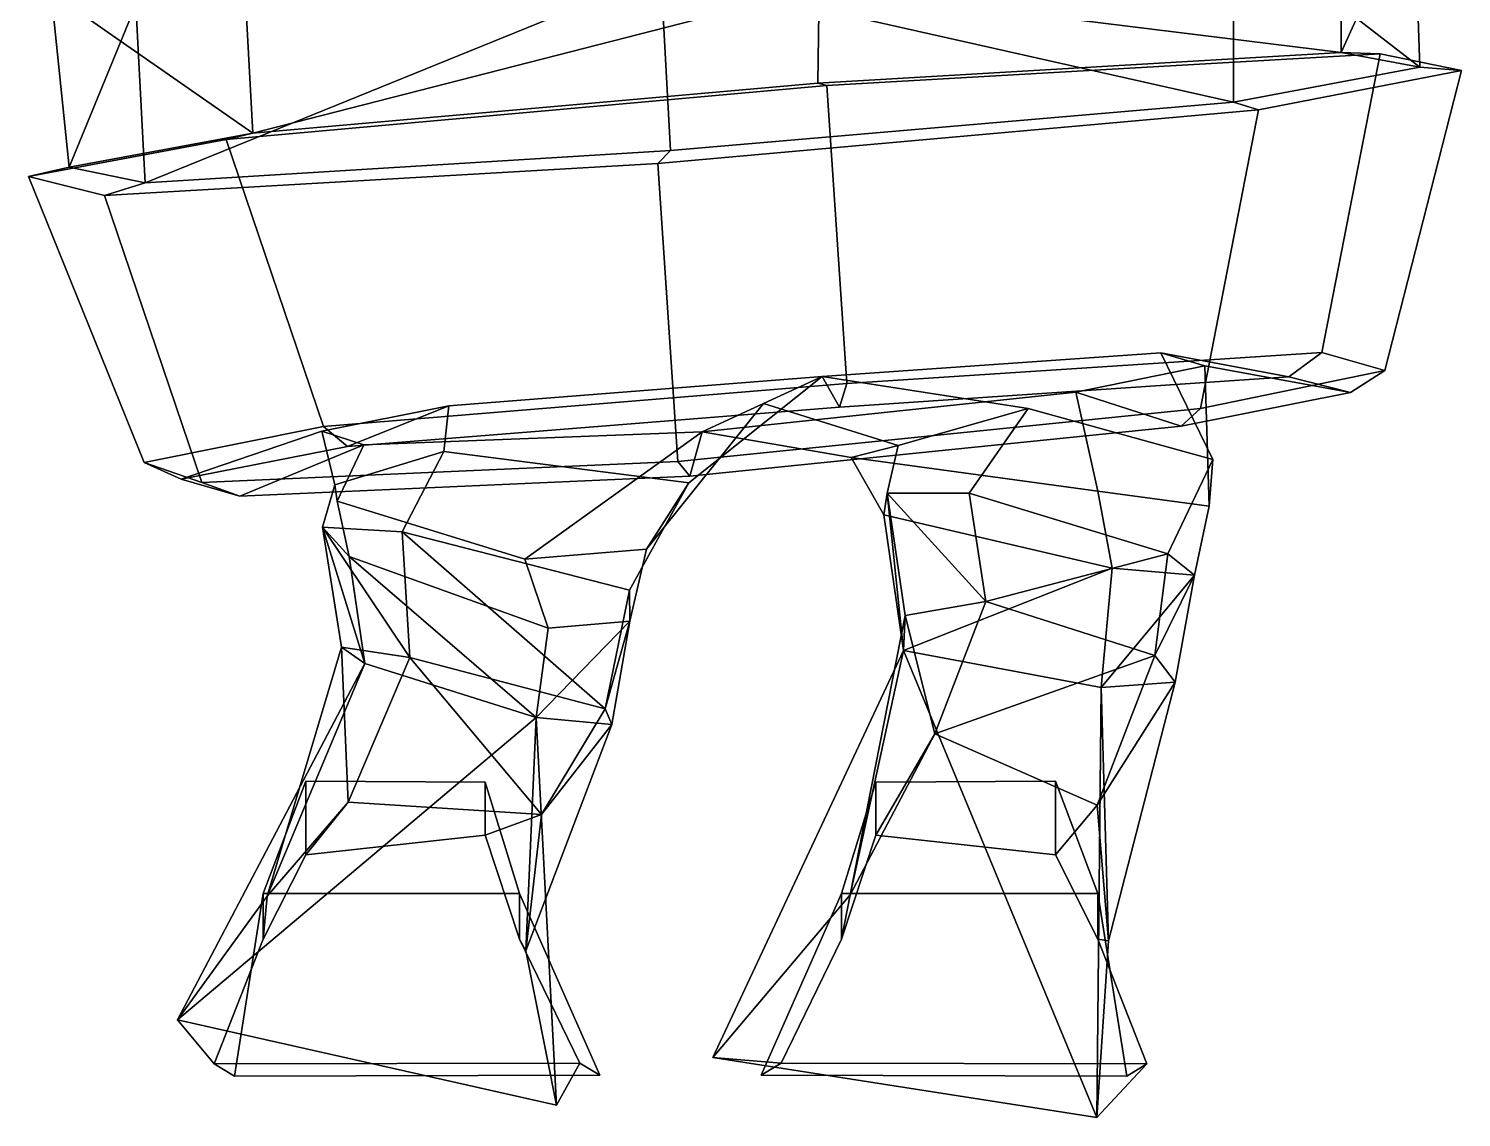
# Model space of a CAD drawing. Extents: x -187 to 266, y -161 to 398.
# Drawn here: x -121.7 to 141.6, y -160.6 to 39.4 of the extents above; entities that cross this region are included whole.
import ezdxf

# ---------------------------------------------------------------- set-up
doc = ezdxf.new("R2010")
doc.units = 0

msp = doc.modelspace()

# ---------------------------------------------------------------- linework, layer by layer
for points in [[(119.482788, 35.029114, 60.757725), (119.519615, 67.883011, 72.3853), (23.578344, 46.939606, 115.441887)], [(119.482788, 35.029114, 60.757725), (132.869812, 64.632233, -15.858607), (119.519615, 67.883011, 72.3853)], [(133.97052, 32.383484, -17.019863), (99.784065, 58.790344, -80.531609), (132.869812, 64.632233, -15.858607)], [(119.482788, 35.029114, 60.757725), (133.97052, 32.383484, -17.019863), (132.869812, 64.632233, -15.858607)], [(99.702789, 25.91597, -92.503639), (-5.524541, 49.620743, -101.117325), (99.784065, 58.790344, -80.531609)], [(133.97052, 32.383484, -17.019863), (99.702789, 25.91597, -92.503639), (99.784065, 58.790344, -80.531609)], [(-80.495186, 20.20079, 87.448715), (-82.2584, 52.921204, 99.316544), (-117.548363, 46.063782, 17.564619)], [(-80.495186, 20.20079, 87.448715), (23.578344, 46.939606, 115.441887), (-82.2584, 52.921204, 99.316544)], [(-100.275185, 11.087631, -65.812653), (-101.993942, 43.828537, -53.600365), (-5.524541, 49.620743, -101.117325)], [(-100.275185, 11.087631, -65.812653), (-5.524541, 49.620743, -101.117325), (-3.727984, 17.034561, -109.135101)], [(99.702789, 25.91597, -92.503639), (-3.727984, 17.034561, -109.135101), (-5.524541, 49.620743, -101.117325)], [(-80.495186, 20.20079, 87.448715), (-117.548363, 46.063782, 17.564619), (-114.22831, 13.979584, 16.107147)], [(-114.22831, 13.979584, 16.107147), (-117.548363, 46.063782, 17.564619), (-101.993942, 43.828537, -53.600365)], [(-80.495186, 20.20079, 87.448715), (23.347307, 29.445892, 103.992172), (23.578344, 46.939606, 115.441887)], [(119.482788, 35.029114, 60.757725), (23.578344, 46.939606, 115.441887), (23.347307, 29.445892, 103.992172)], [(-114.22831, 13.979584, 16.107147), (-101.993942, 43.828537, -53.600365), (-100.275185, 11.087631, -65.812653)], [(25.004782, 28.992218, 116.158493), (126.669113, 34.80191, 68.234489), (119.482788, 35.029114, 60.757725), (23.347307, 29.445892, 103.992172)], [(28.661533, -25.782135, 113.125923), (115.97477, -20.071198, 67.161987), (126.669113, 34.80191, 68.234489), (25.004782, 28.992218, 116.158493)], [(126.669113, 34.80191, 68.234489), (115.97477, -20.071198, 67.161987), (127.551514, -23.349121, -18.717381), (141.587357, 31.771759, -18.090864)], [(141.587357, 31.771759, -18.090864), (133.97052, 32.383484, -17.019863), (119.482788, 35.029114, 60.757725), (126.669113, 34.80191, 68.234489)], [(127.551514, -23.349121, -18.717381), (93.623367, -30.369072, -106.023354), (104.317711, 24.504044, -104.950851), (141.587357, 31.771759, -18.090864)], [(104.317711, 24.504044, -104.950851), (99.702789, 25.91597, -92.503639), (133.97052, 32.383484, -17.019863), (141.587357, 31.771759, -18.090864)], [(25.004782, 28.992218, 116.158493), (23.347307, 29.445892, 103.992172), (-80.495186, 20.20079, 87.448715), (-85.370773, 19.079193, 96.535378)], [(28.661533, -25.782135, 113.125923), (25.004782, 28.992218, 116.158493), (-85.370773, 19.079193, 96.535378), (-67.49118, -33.675171, 91.649124)], [(104.317711, 24.504044, -104.950851), (-6.051802, 14.684875, -124.571243), (-3.727984, 17.034561, -109.135101), (99.702789, 25.91597, -92.503639)], [(93.623367, -30.369072, -106.023354), (-2.406912, -40.096161, -127.601707), (-6.051802, 14.684875, -124.571243), (104.317711, 24.504044, -104.950851)], [(-121.688843, 12.249878, 17.048517), (-85.370773, 19.079193, 96.535378), (-80.495186, 20.20079, 87.448715), (-114.22831, 13.979584, 16.107147)], [(-85.370773, 19.079193, 96.535378), (-121.688843, 12.249878, 17.048517), (-100.467751, -40.256699, 11.716269), (-67.49118, -33.675171, 91.649124)], [(-107.722176, 8.781326, -76.649963), (-100.275185, 11.087631, -65.812653), (-3.727984, 17.034561, -109.135101), (-6.051802, 14.684875, -124.571243)], [(-107.722176, 8.781326, -76.649963), (-121.688843, 12.249878, 17.048517), (-114.22831, 13.979584, 16.107147), (-100.275185, 11.087631, -65.812653)], [(-89.842583, -43.97303, -81.536217), (-107.722176, 8.781326, -76.649963), (-6.051802, 14.684875, -124.571243), (-2.406912, -40.096161, -127.601707)], [(-100.467751, -40.256699, 11.716269), (-121.688843, 12.249878, 17.048517), (-107.722176, 8.781326, -76.649963), (-89.842583, -43.97303, -81.536217)], [(24.155281, -24.449722, 80.103783), (61.954983, -30.372559, 55.160408), (95.929352, -39.695297, 22.38427), (86.37912, -20.152893, 47.177055)], [(27.322065, -30.091858, 100.695885), (24.155281, -24.449722, 80.103783), (86.37912, -20.152893, 47.177055), (109.890327, -24.507553, 59.318802)], [(28.661533, -25.782135, 113.125923), (27.322065, -30.091858, 100.695885), (109.890327, -24.507553, 59.318802), (115.97477, -20.071198, 67.161987)], [(86.37912, -20.152893, 47.177055), (95.929352, -39.695297, 22.38427), (95.21875, -48.303253, -18.831116), (94.431763, -22.510712, -14.144624)], [(109.890327, -24.507553, 59.318802), (86.37912, -20.152893, 47.177055), (94.431763, -22.510712, -14.144624), (121.233215, -27.386383, -18.039047)], [(115.97477, -20.071198, 67.161987), (109.890327, -24.507553, 59.318802), (121.233215, -27.386383, -18.039047), (127.551514, -23.349121, -18.717381)], [(94.431763, -22.510712, -14.144624), (95.21875, -48.303253, -18.831116), (74.8134, -45.537994, -56.941872), (70.749321, -27.353951, -73.927299)], [(121.233215, -27.386383, -18.039047), (94.431763, -22.510712, -14.144624), (70.749321, -27.353951, -73.927299), (90.110321, -33.620712, -93.942566)], [(127.551514, -23.349121, -18.717381), (121.233215, -27.386383, -18.039047), (90.110321, -33.620712, -93.942566), (93.623367, -30.369072, -106.023354)], [(28.661533, -25.782135, 113.125923), (-67.49118, -33.675171, 91.649124), (-63.087006, -37.333786, 82.406021), (27.322065, -30.091858, 100.695885)], [(27.322065, -30.091858, 100.695885), (-63.087006, -37.333786, 82.406021), (-44.445377, -29.853508, 64.638153), (24.155281, -24.449722, 80.103783)], [(24.155281, -24.449722, 80.103783), (-44.445377, -29.853508, 64.638153), (-45.421928, -38.238205, 46.331028), (-0.377046, -43.984802, 57.620129)], [(13.334292, -29.435226, -3.74049), (24.155281, -24.449722, 80.103783), (-0.377046, -43.984802, 57.620129), (-8.155486, -56.197556, -4.182764)], [(38.085674, -37.139099, -2.380848), (61.954983, -30.372559, 55.160408), (24.155281, -24.449722, 80.103783), (13.334292, -29.435226, -3.74049)], [(90.110321, -33.620712, -93.942566), (70.749321, -27.353951, -73.927299), (2.079668, -34.620529, -90.944687), (-0.172134, -42.75914, -112.337418)], [(70.749321, -27.353951, -73.927299), (74.8134, -45.537994, -56.941872), (29.468912, -39.361343, -66.879814), (2.079668, -34.620529, -90.944687)], [(-63.087006, -37.333786, 82.406021), (-93.675301, -43.321808, 10.644716), (-67.785683, -34.539108, 7.506483), (-44.445377, -29.853508, 64.638153)], [(-44.445377, -29.853508, 64.638153), (-67.785683, -34.539108, 7.506483), (-65.449783, -44.376732, 10.490932), (-45.421928, -38.238205, 46.331028)], [(2.079668, -34.620529, -90.944687), (13.334292, -29.435226, -3.74049), (-8.155486, -56.197556, -4.182764), (-30.511606, -58.035805, -65.094017)], [(93.623367, -30.369072, -106.023354), (90.110321, -33.620712, -93.942566), (-0.172134, -42.75914, -112.337418), (-2.406912, -40.096161, -127.601707)], [(38.085674, -37.139099, -2.380848), (13.334292, -29.435226, -3.74049), (2.079668, -34.620529, -90.944687), (29.468912, -39.361343, -66.879814)], [(51.171474, -45.888474, 20.713976), (61.954983, -30.372559, 55.160408), (38.085674, -37.139099, -2.380848), (36.101051, -45.892502, -2.354434)], [(51.171474, -45.888474, 20.713976), (87.625755, -57.049408, -1.29106), (95.929352, -39.695297, 22.38427), (61.954983, -30.372559, 55.160408)], [(-67.49118, -33.675171, 91.649124), (-100.467751, -40.256699, 11.716269), (-93.675301, -43.321808, 10.644716), (-63.087006, -37.333786, 82.406021)], [(-93.675301, -43.321808, 10.644716), (-82.867004, -46.446945, -70.855347), (-60.075176, -37.054558, -56.466202), (-67.785683, -34.539108, 7.506483)], [(-82.867004, -46.446945, -70.855347), (-0.172134, -42.75914, -112.337418), (2.079668, -34.620529, -90.944687), (-60.075176, -37.054558, -56.466202)], [(-67.785683, -34.539108, 7.506483), (-60.075176, -37.054558, -56.466202), (-65.009392, -47.371353, -33.43317), (-65.449783, -44.376732, 10.490932)], [(-60.075176, -37.054558, -56.466202), (2.079668, -34.620529, -90.944687), (-30.511606, -58.035805, -65.094017), (-65.009392, -47.371353, -33.43317)], [(-53.079323, -52.995529, 24.701328), (-45.421928, -38.238205, 46.331028), (-65.449783, -44.376732, 10.490932), (-67.676559, -52.171516, 11.204317)], [(-11.260096, -63.739075, 22.125492), (-0.377046, -43.984802, 57.620129), (-45.421928, -38.238205, 46.331028), (-53.079323, -52.995529, 24.701328)], [(36.101051, -45.892502, -2.354434), (38.085674, -37.139099, -2.380848), (29.468912, -39.361343, -66.879814), (35.453815, -49.916618, -31.372652)], [(77.409279, -59.667702, -35.147369), (35.453815, -49.916618, -31.372652), (29.468912, -39.361343, -66.879814), (74.8134, -45.537994, -56.941872)], [(-100.467751, -40.256699, 11.716269), (-89.842583, -43.97303, -81.536217), (-82.867004, -46.446945, -70.855347), (-93.675301, -43.321808, 10.644716)], [(-89.842583, -43.97303, -81.536217), (-2.406912, -40.096161, -127.601707), (-0.172134, -42.75914, -112.337418), (-82.867004, -46.446945, -70.855347)], [(87.625755, -57.049408, -1.29106), (92.5793, -60.955353, -20.923487), (95.21875, -48.303253, -18.831116), (95.929352, -39.695297, 22.38427)], [(-67.676559, -52.171516, 11.204317), (-65.449783, -44.376732, 10.490932), (-65.009392, -47.371353, -33.43317), (-62.798344, -57.53566, -9.321487)], [(-11.260096, -63.739075, 22.125492), (-11.201627, -69.409485, -5.702233), (-8.155486, -56.197556, -4.182764), (-0.377046, -43.984802, 57.620129)], [(-62.798344, -57.53566, -9.321487), (-65.009392, -47.371353, -33.43317), (-30.511606, -58.035805, -65.094017), (-26.212433, -70.723885, -30.2173)], [(39.057415, -74.839989, -14.475163), (36.101051, -45.892502, -2.354434), (35.453815, -49.916618, -31.372652)], [(54.205029, -65.825417, 32.615383), (51.171474, -45.888474, 20.713976), (36.101051, -45.892502, -2.354434)], [(54.205029, -65.825417, 32.615383), (36.101051, -45.892502, -2.354434), (39.380188, -68.408531, 12.013776)], [(39.380188, -68.408531, 12.013776), (36.101051, -45.892502, -2.354434), (39.057415, -74.839989, -14.475163)], [(54.205029, -65.825417, 32.615383), (87.625755, -57.049408, -1.29106), (51.171474, -45.888474, 20.713976)], [(92.5793, -60.955353, -20.923487), (77.409279, -59.667702, -35.147369), (74.8134, -45.537994, -56.941872), (95.21875, -48.303253, -18.831116)], [(39.057415, -74.839989, -14.475163), (35.453815, -49.916618, -31.372652), (77.409279, -59.667702, -35.147369)], [(-51.671452, -76.124733, 39.041874), (-53.079323, -52.995529, 24.701328), (-67.676559, -52.171516, 11.204317)], [(-51.671452, -76.124733, 39.041874), (-67.676559, -52.171516, 11.204317), (-64.17247, -74.189316, 26.511801)], [(-64.17247, -74.189316, 26.511801), (-67.676559, -52.171516, 11.204317), (-59.912991, -77.172974, 7.894766)], [(-59.912991, -77.172974, 7.894766), (-67.676559, -52.171516, 11.204317), (-62.798344, -57.53566, -9.321487)], [(-15.722853, -85.519058, 37.372578), (-11.260096, -63.739075, 22.125492), (-53.079323, -52.995529, 24.701328)], [(-15.722853, -85.519058, 37.372578), (-53.079323, -52.995529, 24.701328), (-51.671452, -76.124733, 39.041874)], [(-59.912991, -77.172974, 7.894766), (-62.798344, -57.53566, -9.321487), (-28.402143, -87.131744, -10.546044)], [(-28.402143, -87.131744, -10.546044), (-62.798344, -57.53566, -9.321487), (-26.212433, -70.723885, -30.2173)], [(-11.201627, -69.409485, -5.702233), (-26.212433, -70.723885, -30.2173), (-30.511606, -58.035805, -65.094017), (-8.155486, -56.197556, -4.182764)], [(54.205029, -65.825417, 32.615383), (85.252365, -75.720146, 13.247622), (87.625755, -57.049408, -1.29106)], [(85.252365, -75.720146, 13.247622), (92.5793, -60.955353, -20.923487), (87.625755, -57.049408, -1.29106)], [(75.40641, -81.57962, -17.361235), (39.057415, -74.839989, -14.475163), (77.409279, -59.667702, -35.147369)], [(75.40641, -81.57962, -17.361235), (77.409279, -59.667702, -35.147369), (92.5793, -60.955353, -20.923487)], [(88.995163, -80.654213, -4.368763), (75.40641, -81.57962, -17.361235), (92.5793, -60.955353, -20.923487)], [(85.252365, -75.720146, 13.247622), (88.995163, -80.654213, -4.368763), (92.5793, -60.955353, -20.923487)], [(-15.722853, -85.519058, 37.372578), (-11.201627, -69.409485, -5.702233), (-11.260096, -63.739075, 22.125492)], [(29.259214, -119.696175, 0.426922), (44.838043, -90.098747, 20.585798), (39.380188, -68.408531, 12.013776)], [(29.259214, -119.696175, 0.426922), (39.380188, -68.408531, 12.013776), (39.057415, -74.839989, -14.475163)], [(44.838043, -90.098747, 20.585798), (54.205029, -65.825417, 32.615383), (39.380188, -68.408531, 12.013776)], [(44.838043, -90.098747, 20.585798), (85.252365, -75.720146, 13.247622), (54.205029, -65.825417, 32.615383)], [(-28.402143, -87.131744, -10.546044), (-26.212433, -70.723885, -30.2173), (-11.201627, -69.409485, -5.702233)], [(-14.511035, -88.436424, 11.707395), (-28.402143, -87.131744, -10.546044), (-11.201627, -69.409485, -5.702233)], [(-15.722853, -85.519058, 37.372578), (-14.511035, -88.436424, 11.707395), (-11.201627, -69.409485, -5.702233)], [(-77.883591, -119.953453, 0.461392), (-62.956501, -102.700714, 17.299717), (-64.17247, -74.189316, 26.511801)], [(-77.883591, -119.953453, 0.461392), (-64.17247, -74.189316, 26.511801), (-59.912991, -77.172974, 7.894766)], [(-62.956501, -102.700714, 17.299717), (-51.671452, -76.124733, 39.041874), (-64.17247, -74.189316, 26.511801)], [(-62.956501, -102.700714, 17.299717), (-27.422539, -104.916069, 19.657616), (-51.671452, -76.124733, 39.041874)], [(-27.422539, -104.916069, 19.657616), (-15.722853, -85.519058, 37.372578), (-51.671452, -76.124733, 39.041874)], [(4.025301, -149.568207, -18.764709), (29.259214, -119.696175, 0.426922), (39.057415, -74.839989, -14.475163)], [(4.025301, -149.568207, -18.764709), (39.057415, -74.839989, -14.475163), (74.613838, -160.576721, -35.332371)], [(74.613838, -160.576721, -35.332371), (39.057415, -74.839989, -14.475163), (75.40641, -81.57962, -17.361235)], [(74.657684, -103.243355, 3.617348), (85.252365, -75.720146, 13.247622), (44.838043, -90.098747, 20.585798)], [(74.657684, -103.243355, 3.617348), (88.995163, -80.654213, -4.368763), (85.252365, -75.720146, 13.247622)], [(-94.305939, -142.6707, -26.564371), (-77.883591, -119.953453, 0.461392), (-59.912991, -77.172974, 7.894766)], [(-94.305939, -142.6707, -26.564371), (-59.912991, -77.172974, 7.894766), (-28.402143, -87.131744, -10.546044)], [(74.613838, -160.576721, -35.332371), (75.40641, -81.57962, -17.361235), (76.75087, -128.137329, -11.901959)], [(76.75087, -128.137329, -11.901959), (88.995163, -80.654213, -4.368763), (74.657684, -103.243355, 3.617348)], [(76.75087, -128.137329, -11.901959), (75.40641, -81.57962, -17.361235), (88.995163, -80.654213, -4.368763)], [(-27.422539, -104.916069, 19.657616), (-14.511035, -88.436424, 11.707395), (-15.722853, -85.519058, 37.372578)], [(-24.704145, -158.363037, -44.780773), (-94.305939, -142.6707, -26.564371), (-28.402143, -87.131744, -10.546044)], [(-24.704145, -158.363037, -44.780773), (-28.402143, -87.131744, -10.546044), (-30.320316, -129.962006, -10.597177)], [(-30.320316, -129.962006, -10.597177), (-28.402143, -87.131744, -10.546044), (-14.511035, -88.436424, 11.707395)], [(-30.320316, -129.962006, -10.597177), (-14.511035, -88.436424, 11.707395), (-27.422539, -104.916069, 19.657616)], [(29.259214, -119.696175, 0.426922), (27.673773, -127.827744, 43.725594), (33.987896, -108.736435, 35.947453), (44.838043, -90.098747, 20.585798)], [(44.838043, -90.098747, 20.585798), (33.987896, -108.736435, 35.947453), (66.977409, -112.334427, 35.947453), (74.657684, -103.243355, 3.617348)], [(-31.473774, -119.444244, 102.617195), (-37.787899, -98.998032, 87.801697), (-70.777412, -98.812729, 87.801697), (-78.613716, -119.444244, 102.617195)], [(-78.613716, -119.444244, 102.617195), (-70.777412, -98.812729, 87.801697), (-70.777412, -112.334427, 35.947453), (-78.613716, -127.827744, 43.725594)], [(-37.787899, -98.998032, 87.801697), (-37.787899, -108.736435, 35.947453), (-70.777412, -112.334427, 35.947453), (-70.777412, -98.812729, 87.801697)], [(-31.473774, -119.444244, 102.617195), (-31.473774, -127.827744, 43.725594), (-37.787899, -108.736435, 35.947453), (-37.787899, -98.998032, 87.801697)], [(27.673773, -119.444244, 102.617195), (74.813721, -119.444244, 102.617195), (66.977409, -98.812729, 87.801697), (33.987896, -98.998032, 87.801697)], [(27.673773, -119.444244, 102.617195), (33.987896, -98.998032, 87.801697), (33.987896, -108.736435, 35.947453), (27.673773, -127.827744, 43.725594)], [(33.987896, -98.998032, 87.801697), (66.977409, -98.812729, 87.801697), (66.977409, -112.334427, 35.947453), (33.987896, -108.736435, 35.947453)], [(74.813721, -119.444244, 102.617195), (74.813721, -127.827744, 43.725594), (66.977409, -112.334427, 35.947453), (66.977409, -98.812729, 87.801697)], [(-77.883591, -119.953453, 0.461392), (-78.613716, -127.827744, 43.725594), (-70.777412, -112.334427, 35.947453), (-62.956501, -102.700714, 17.299717)], [(-27.422539, -104.916069, 19.657616), (-62.956501, -102.700714, 17.299717), (-70.777412, -112.334427, 35.947453), (-37.787899, -108.736435, 35.947453)], [(-30.320316, -129.962006, -10.597177), (-27.422539, -104.916069, 19.657616), (-37.787899, -108.736435, 35.947453), (-31.473774, -127.827744, 43.725594)], [(76.75087, -128.137329, -11.901959), (74.657684, -103.243355, 3.617348), (66.977409, -112.334427, 35.947453), (74.813721, -127.827744, 43.725594)], [(-94.305939, -142.6707, -26.564371), (-87.594154, -150.723206, 36.317848), (-78.613716, -127.827744, 43.725594), (-77.883591, -119.953453, 0.461392)], [(-83.890282, -153.02951, 102.617195), (-78.613716, -119.444244, 102.617195), (-78.613716, -127.827744, 43.725594), (-87.594154, -150.723206, 36.317848)], [(-16.70689, -152.844193, 102.617195), (-31.473774, -119.444244, 102.617195), (-78.613716, -119.444244, 102.617195), (-83.890282, -153.02951, 102.617195)], [(-16.70689, -152.844193, 102.617195), (-20.410763, -150.61731, 32.613968), (-31.473774, -127.827744, 43.725594), (-31.473774, -119.444244, 102.617195)], [(4.025301, -149.568207, -18.764709), (16.610764, -150.61731, 32.613968), (27.673773, -127.827744, 43.725594), (29.259214, -119.696175, 0.426922)], [(12.906889, -152.844193, 102.617195), (80.090286, -153.02951, 102.617195), (74.813721, -119.444244, 102.617195), (27.673773, -119.444244, 102.617195)], [(12.906889, -152.844193, 102.617195), (27.673773, -119.444244, 102.617195), (27.673773, -127.827744, 43.725594), (16.610764, -150.61731, 32.613968)], [(80.090286, -153.02951, 102.617195), (83.794151, -150.723206, 36.317848), (74.813721, -127.827744, 43.725594), (74.813721, -119.444244, 102.617195)], [(-24.704145, -158.363037, -44.780773), (-30.320316, -129.962006, -10.597177), (-31.473774, -127.827744, 43.725594), (-20.410763, -150.61731, 32.613968)], [(74.613838, -160.576721, -35.332371), (76.75087, -128.137329, -11.901959), (74.813721, -127.827744, 43.725594), (83.794151, -150.723206, 36.317848)], [(-94.305939, -142.6707, -26.564371), (-24.704145, -158.363037, -44.780773), (-20.410763, -150.61731, 32.613968), (-87.594154, -150.723206, 36.317848)], [(74.613838, -160.576721, -35.332371), (83.794151, -150.723206, 36.317848), (16.610764, -150.61731, 32.613968), (4.025301, -149.568207, -18.764709)], [(-83.890282, -153.02951, 102.617195), (-87.594154, -150.723206, 36.317848), (-20.410763, -150.61731, 32.613968), (-16.70689, -152.844193, 102.617195)], [(80.090286, -153.02951, 102.617195), (12.906889, -152.844193, 102.617195), (16.610764, -150.61731, 32.613968), (83.794151, -150.723206, 36.317848)]]:
    msp.add_3dface(points)

doc.saveas('drawing.dxf')
